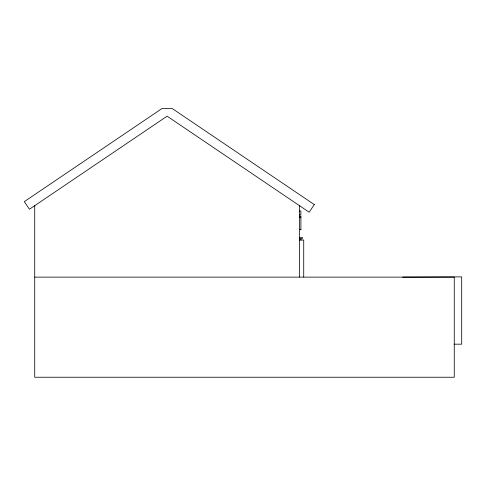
<?xml version="1.0" encoding="UTF-8"?>
<svg xmlns="http://www.w3.org/2000/svg" width="486" height="486" viewBox="0 0 486 486"><rect width="100%" height="100%" fill="white"/><g stroke="black" fill="none" stroke-linecap="round" stroke-linejoin="round"><path stroke-width="0.73" d="M299.485 211.027L300.901 211.027L300.901 214.405L299.485 214.405M299.485 216.082L300.901 216.082M299.485 217.673L300.901 217.673M299.485 229.538L300.901 229.538M299.485 237.338L302.316 237.338L302.316 238.754L299.485 238.754M299.485 240.041L303.726 240.041L303.726 277.014M34.725 277.129L454.258 277.129L454.258 377.239L34.725 377.239L34.725 205.675M454.124 344.179L461.7 344.179L461.7 276.886L402.608 277.105M300.901 215.802L300.901 229.817M300.901 238.754L300.901 240.169M299.485 205.675L299.485 277.014M314.308 204.594L309.157 212.212L167.105 116.178L29.446 209.241L24.3 201.629L161.953 108.566L172.257 108.56L314.308 204.594"/></g></svg>
